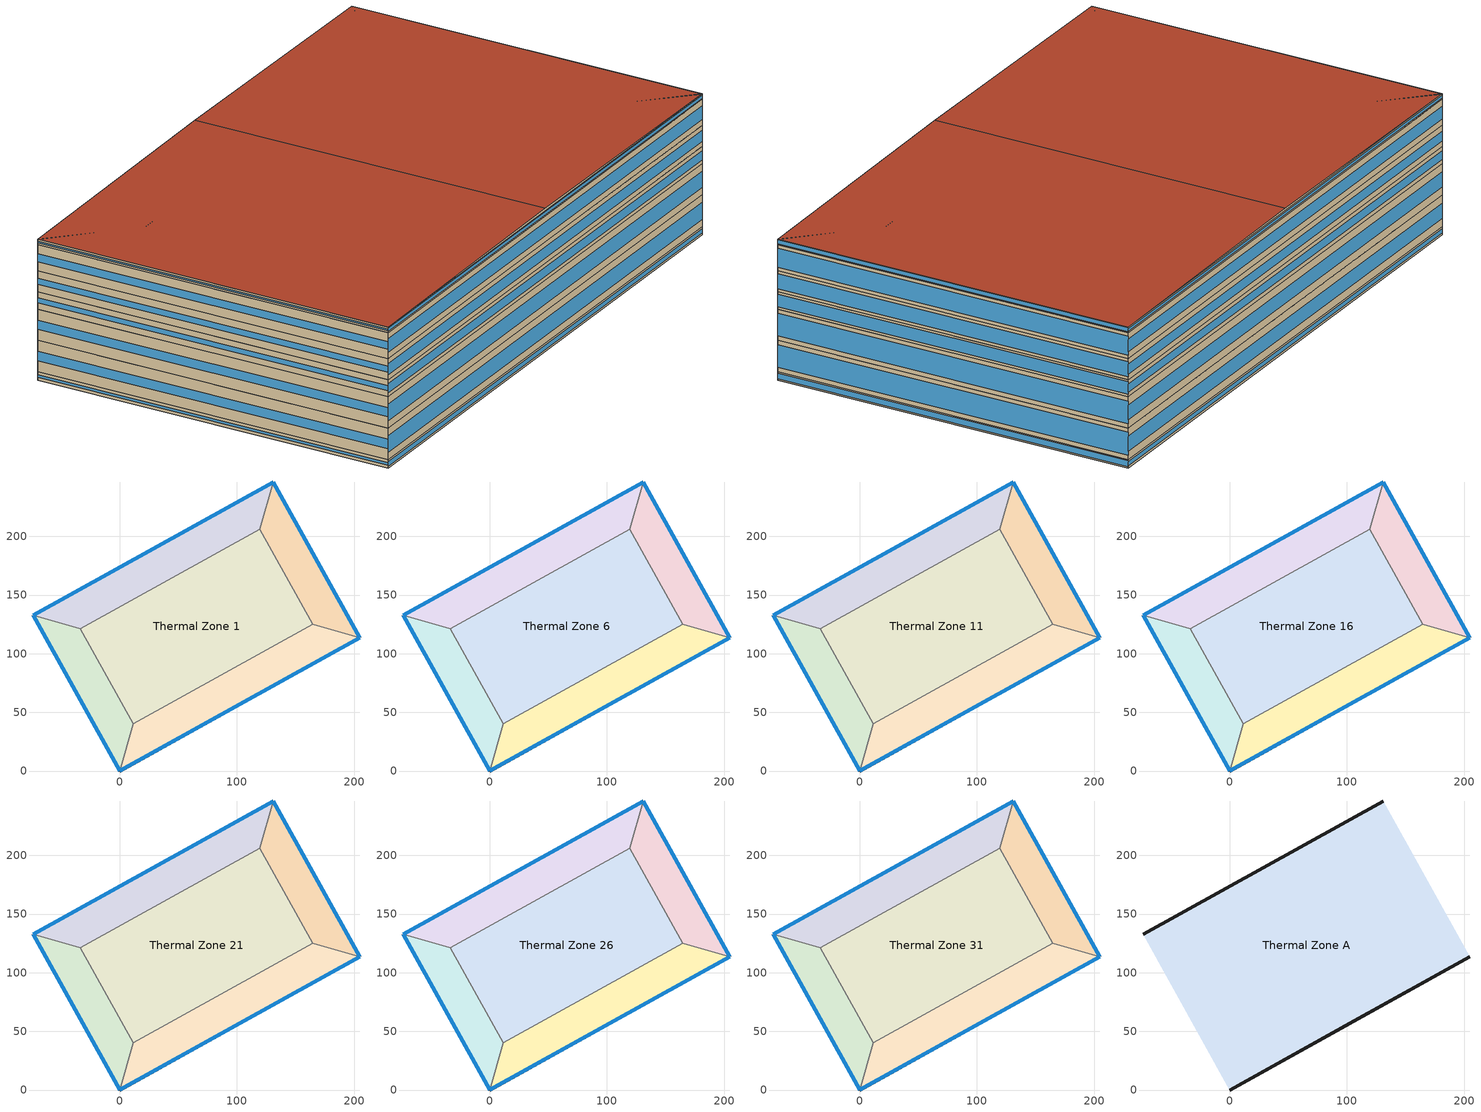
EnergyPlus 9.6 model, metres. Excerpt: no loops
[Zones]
Thermal Zone 1
 floor ground (ExtSlabCarpet): 11.53,40.21 -33.45,121.36 119.63,206.21 164.61,125.06 z0
 wall to Thermal Zone 5 (Interior Wall): -33.45,121.36 11.53,40.21 z0:3.4
 wall to Thermal Zone 3 (Interior Wall): 119.63,206.21 -33.45,121.36 z0:3.4
 wall to Thermal Zone 2 (Interior Wall): 164.61,125.06 119.63,206.21 z0:3.4
 wall to Thermal Zone 4 (Interior Wall): 11.53,40.21 164.61,125.06 z0:3.4
Thermal Zone 2
 floor ground (ExtSlabCarpet): 164.61,125.06 119.63,206.21 131.16,246.42 204.82,113.53 z0
 wall outside (Ext Wall): 204.82,113.53 131.16,246.42 z0:3.4
 wall to Thermal Zone 4 (Interior Wall): 164.61,125.06 204.82,113.53 z0:3.4
 wall to Thermal Zone 3 (Interior Wall): 131.16,246.42 119.63,206.21 z0:3.4
 window (Ext Window): 204.81,113.54 131.16,246.41 z0.48:2.92
Thermal Zone 3
 floor ground (ExtSlabCarpet): -33.45,121.36 -73.66,132.89 131.16,246.42 119.63,206.21 z0
 wall outside (Ext Wall): 131.16,246.42 -73.66,132.89 z0:3.4
 wall to Thermal Zone 5 (Interior Wall): -73.66,132.89 -33.45,121.36 z0:3.4
 window (Ext Window): 131.15,246.42 -73.65,132.89 z0.9:2.5
Thermal Zone 4
 floor ground (ExtSlabCarpet): 164.61,125.06 204.82,113.53 0,0 11.53,40.21 z0
 wall outside (Ext Wall): 0,0 204.82,113.53 z0:3.4
 wall to Thermal Zone 5 (Interior Wall): 11.53,40.21 0,0 z0:3.4
 window (Ext Window): 0.01,0 204.81,113.53 z0.82:2.58
Thermal Zone 5
 floor ground (ExtSlabCarpet): -73.66,132.89 -33.45,121.36 11.53,40.21 0,0 z0
 wall outside (Ext Wall): -73.66,132.89 0,0 z0:3.4
 window (Ext Window): -73.66,132.88 0,0.01 z1.21:2.19
Thermal Zone 6
 floor to Thermal Zone 1 (Interior Floor): 11.53,40.21 -33.45,121.36 119.63,206.21 164.61,125.06 z3.4
 wall to Thermal Zone 10 (Interior Wall): -33.45,121.36 11.53,40.21 z3.4:16.61
 wall to Thermal Zone 8 (Interior Wall): 119.63,206.21 -33.45,121.36 z3.4:16.61
 wall to Thermal Zone 7 (Interior Wall): 164.61,125.06 119.63,206.21 z3.4:16.61
 wall to Thermal Zone 9 (Interior Wall): 11.53,40.21 164.61,125.06 z3.4:16.61
Thermal Zone 7
 floor to Thermal Zone 2 (Interior Floor): 164.61,125.06 119.63,206.21 131.16,246.42 204.82,113.53 z3.4
 wall outside (Ext Wall): 204.82,113.53 131.16,246.42 z3.4:16.61
 wall to Thermal Zone 9 (Interior Wall): 164.61,125.06 204.82,113.53 z3.4:16.61
 wall to Thermal Zone 8 (Interior Wall): 131.16,246.42 119.63,206.21 z3.4:16.61
 window (Ext Window): 204.81,113.54 131.16,246.41 z5.25:14.76
Thermal Zone 8
 floor to Thermal Zone 3 (Interior Floor): -33.45,121.36 -73.66,132.89 131.16,246.42 119.63,206.21 z3.4
 wall outside (Ext Wall): 131.16,246.42 -73.66,132.89 z3.4:16.61
 wall to Thermal Zone 10 (Interior Wall): -73.66,132.89 -33.45,121.36 z3.4:16.61
 window (Ext Window): 131.15,246.42 -73.65,132.89 z6.9:13.11
Thermal Zone 9
 floor to Thermal Zone 4 (Interior Floor): 164.61,125.06 204.82,113.53 0,0 11.53,40.21 z3.4
 wall outside (Ext Wall): 0,0 204.82,113.53 z3.4:16.61
 wall to Thermal Zone 10 (Interior Wall): 11.53,40.21 0,0 z3.4:16.61
 window (Ext Window): 0.01,0 204.81,113.53 z6.57:13.44
Thermal Zone 10
 floor to Thermal Zone 5 (Interior Floor): -73.66,132.89 -33.45,121.36 11.53,40.21 0,0 z3.4
 wall outside (Ext Wall): -73.66,132.89 0,0 z3.4:16.61
 window (Ext Window): -73.66,132.88 0,0.01 z8.09:11.92
Thermal Zone 11
 floor to Thermal Zone 6 (Interior Floor): 11.53,40.21 -33.45,121.36 119.63,206.21 164.61,125.06 z16.61
 wall to Thermal Zone 15 (Interior Wall): -33.45,121.36 11.53,40.21 z16.61:29.55
 wall to Thermal Zone 13 (Interior Wall): 119.63,206.21 -33.45,121.36 z16.61:29.55
 wall to Thermal Zone 12 (Interior Wall): 164.61,125.06 119.63,206.21 z16.61:29.55
 wall to Thermal Zone 14 (Interior Wall): 11.53,40.21 164.61,125.06 z16.61:29.55
Thermal Zone 12
 floor to Thermal Zone 7 (Interior Floor): 164.61,125.06 119.63,206.21 131.16,246.42 204.82,113.53 z16.61
 wall outside (Ext Wall): 204.82,113.53 131.16,246.42 z16.61:29.55
 wall to Thermal Zone 14 (Interior Wall): 164.61,125.06 204.82,113.53 z16.61:29.55
 wall to Thermal Zone 13 (Interior Wall): 131.16,246.42 119.63,206.21 z16.61:29.55
 window (Ext Window): 204.81,113.54 131.16,246.41 z18.42:27.74
Thermal Zone 13
 floor to Thermal Zone 8 (Interior Floor): -33.45,121.36 -73.66,132.89 131.16,246.42 119.63,206.21 z16.61
 wall outside (Ext Wall): 131.16,246.42 -73.66,132.89 z16.61:29.55
 wall to Thermal Zone 15 (Interior Wall): -73.66,132.89 -33.45,121.36 z16.61:29.55
 window (Ext Window): 131.15,246.42 -73.65,132.89 z20.04:26.12
Thermal Zone 14
 floor to Thermal Zone 9 (Interior Floor): 164.61,125.06 204.82,113.53 0,0 11.53,40.21 z16.61
 wall outside (Ext Wall): 0,0 204.82,113.53 z16.61:29.55
 wall to Thermal Zone 15 (Interior Wall): 11.53,40.21 0,0 z16.61:29.55
 window (Ext Window): 0.01,0 204.81,113.53 z19.72:26.44
Thermal Zone 15
 floor to Thermal Zone 10 (Interior Floor): -73.66,132.89 -33.45,121.36 11.53,40.21 0,0 z16.61
 wall outside (Ext Wall): -73.66,132.89 0,0 z16.61:29.55
 window (Ext Window): -73.66,132.88 0,0.01 z21.2:24.96
Thermal Zone 16
 floor to Thermal Zone 11 (Interior Floor): 11.53,40.21 -33.45,121.36 119.63,206.21 164.61,125.06 z29.55
 wall to Thermal Zone 20 (Interior Wall): -33.45,121.36 11.53,40.21 z29.55:36.76
 wall to Thermal Zone 18 (Interior Wall): 119.63,206.21 -33.45,121.36 z29.55:36.76
 wall to Thermal Zone 17 (Interior Wall): 164.61,125.06 119.63,206.21 z29.55:36.76
 wall to Thermal Zone 19 (Interior Wall): 11.53,40.21 164.61,125.06 z29.55:36.76
Thermal Zone 17
 floor to Thermal Zone 12 (Interior Floor): 164.61,125.06 119.63,206.21 131.16,246.42 204.82,113.53 z29.55
 wall outside (Ext Wall): 204.82,113.53 131.16,246.42 z29.55:36.76
 wall to Thermal Zone 19 (Interior Wall): 164.61,125.06 204.82,113.53 z29.55:36.76
 wall to Thermal Zone 18 (Interior Wall): 131.16,246.42 119.63,206.21 z29.55:36.76
 window (Ext Window): 204.81,113.54 131.16,246.41 z30.56:35.75
Thermal Zone 18
 floor to Thermal Zone 13 (Interior Floor): -33.45,121.36 -73.66,132.89 131.16,246.42 119.63,206.21 z29.55
 wall outside (Ext Wall): 131.16,246.42 -73.66,132.89 z29.55:36.76
 wall to Thermal Zone 20 (Interior Wall): -73.66,132.89 -33.45,121.36 z29.55:36.76
 window (Ext Window): 131.15,246.42 -73.65,132.89 z31.46:34.85
Thermal Zone 19
 floor to Thermal Zone 14 (Interior Floor): 164.61,125.06 204.82,113.53 0,0 11.53,40.21 z29.55
 wall outside (Ext Wall): 0,0 204.82,113.53 z29.55:36.76
 wall to Thermal Zone 20 (Interior Wall): 11.53,40.21 0,0 z29.55:36.76
 window (Ext Window): 0.01,0 204.81,113.53 z31.28:35.03
Thermal Zone 20
 floor to Thermal Zone 15 (Interior Floor): -73.66,132.89 -33.45,121.36 11.53,40.21 0,0 z29.55
 wall outside (Ext Wall): -73.66,132.89 0,0 z29.55:36.76
 window (Ext Window): -73.66,132.88 0,0.01 z32.11:34.2
Thermal Zone 21
 floor to Thermal Zone 16 (Interior Floor): 11.53,40.21 -33.45,121.36 119.63,206.21 164.61,125.06 z36.76
 wall to Thermal Zone 25 (Interior Wall): -33.45,121.36 11.53,40.21 z36.76:45.44
 wall to Thermal Zone 23 (Interior Wall): 119.63,206.21 -33.45,121.36 z36.76:45.44
 wall to Thermal Zone 22 (Interior Wall): 164.61,125.06 119.63,206.21 z36.76:45.44
 wall to Thermal Zone 24 (Interior Wall): 11.53,40.21 164.61,125.06 z36.76:45.44
Thermal Zone 22
 floor to Thermal Zone 17 (Interior Floor): 164.61,125.06 119.63,206.21 131.16,246.42 204.82,113.53 z36.76
 wall outside (Ext Wall): 204.82,113.53 131.16,246.42 z36.76:45.44
 wall to Thermal Zone 24 (Interior Wall): 164.61,125.06 204.82,113.53 z36.76:45.44
 wall to Thermal Zone 23 (Interior Wall): 131.16,246.42 119.63,206.21 z36.76:45.44
 window (Ext Window): 204.81,113.54 131.16,246.41 z37.98:44.22
Thermal Zone 23
 floor to Thermal Zone 18 (Interior Floor): -33.45,121.36 -73.66,132.89 131.16,246.42 119.63,206.21 z36.76
 wall outside (Ext Wall): 131.16,246.42 -73.66,132.89 z36.76:45.44
 wall to Thermal Zone 25 (Interior Wall): -73.66,132.89 -33.45,121.36 z36.76:45.44
 window (Ext Window): 131.15,246.42 -73.65,132.89 z39.06:43.14
Thermal Zone 24
 floor to Thermal Zone 19 (Interior Floor): 164.61,125.06 204.82,113.53 0,0 11.53,40.21 z36.76
 wall outside (Ext Wall): 0,0 204.82,113.53 z36.76:45.44
 wall to Thermal Zone 25 (Interior Wall): 11.53,40.21 0,0 z36.76:45.44
 window (Ext Window): 0.01,0 204.81,113.53 z38.84:43.36
Thermal Zone 25
 floor to Thermal Zone 20 (Interior Floor): -73.66,132.89 -33.45,121.36 11.53,40.21 0,0 z36.76
 wall outside (Ext Wall): -73.66,132.89 0,0 z36.76:45.44
 window (Ext Window): -73.66,132.88 0,0.01 z39.84:42.36
Thermal Zone 26
 floor to Thermal Zone 21 (Interior Floor): 11.53,40.21 -33.45,121.36 119.63,206.21 164.61,125.06 z45.44
 wall to Thermal Zone 30 (Interior Wall): -33.45,121.36 11.53,40.21 z45.44:56.29
 wall to Thermal Zone 28 (Interior Wall): 119.63,206.21 -33.45,121.36 z45.44:56.29
 wall to Thermal Zone 27 (Interior Wall): 164.61,125.06 119.63,206.21 z45.44:56.29
 wall to Thermal Zone 29 (Interior Wall): 11.53,40.21 164.61,125.06 z45.44:56.29
Thermal Zone 27
 floor to Thermal Zone 22 (Interior Floor): 164.61,125.06 119.63,206.21 131.16,246.42 204.82,113.53 z45.44
 wall outside (Ext Wall): 204.82,113.53 131.16,246.42 z45.44:56.29
 wall to Thermal Zone 29 (Interior Wall): 164.61,125.06 204.82,113.53 z45.44:56.29
 wall to Thermal Zone 28 (Interior Wall): 131.16,246.42 119.63,206.21 z45.44:56.29
 window (Ext Window): 204.81,113.54 131.16,246.41 z46.96:54.77
Thermal Zone 28
 floor to Thermal Zone 23 (Interior Floor): -33.45,121.36 -73.66,132.89 131.16,246.42 119.63,206.21 z45.44
 wall outside (Ext Wall): 131.16,246.42 -73.66,132.89 z45.44:56.29
 wall to Thermal Zone 30 (Interior Wall): -73.66,132.89 -33.45,121.36 z45.44:56.29
 window (Ext Window): 131.15,246.42 -73.65,132.89 z48.32:53.41
Thermal Zone 29
 floor to Thermal Zone 24 (Interior Floor): 164.61,125.06 204.82,113.53 0,0 11.53,40.21 z45.44
 wall outside (Ext Wall): 0,0 204.82,113.53 z45.44:56.29
 wall to Thermal Zone 30 (Interior Wall): 11.53,40.21 0,0 z45.44:56.29
 window (Ext Window): 0.01,0 204.81,113.53 z48.04:53.69
Thermal Zone 30
 floor to Thermal Zone 25 (Interior Floor): -73.66,132.89 -33.45,121.36 11.53,40.21 0,0 z45.44
 wall outside (Ext Wall): -73.66,132.89 0,0 z45.44:56.29
 window (Ext Window): -73.66,132.88 0,0.01 z49.29:52.44
Thermal Zone 31
 floor to Thermal Zone 26 (Interior Floor): 11.53,40.21 -33.45,121.36 119.63,206.21 164.61,125.06 z56.29
 wall to Thermal Zone 35 (Interior Wall): -33.45,121.36 11.53,40.21 z56.29:58.57
 wall to Thermal Zone 33 (Interior Wall): 119.63,206.21 -33.45,121.36 z56.29:58.57
 wall to Thermal Zone 32 (Interior Wall): 164.61,125.06 119.63,206.21 z56.29:58.57
 wall to Thermal Zone 34 (Interior Wall): 11.53,40.21 164.61,125.06 z56.29:58.57
Thermal Zone 32
 floor to Thermal Zone 27 (Interior Floor): 164.61,125.06 119.63,206.21 131.16,246.42 204.82,113.53 z56.29
 wall outside (Ext Wall): 204.82,113.53 131.16,246.42 z56.29:58.57
 wall to Thermal Zone 34 (Interior Wall): 164.61,125.06 204.82,113.53 z56.29:58.57
 wall to Thermal Zone 33 (Interior Wall): 131.16,246.42 119.63,206.21 z56.29:58.57
 window (Ext Window): 204.81,113.54 131.16,246.41 z56.61:58.25
Thermal Zone 33
 floor to Thermal Zone 28 (Interior Floor): -33.45,121.36 -73.66,132.89 131.16,246.42 119.63,206.21 z56.29
 wall outside (Ext Wall): 131.16,246.42 -73.66,132.89 z56.29:58.57
 wall to Thermal Zone 35 (Interior Wall): -73.66,132.89 -33.45,121.36 z56.29:58.57
 window (Ext Window): 131.15,246.42 -73.65,132.89 z56.89:57.97
Thermal Zone 34
 floor to Thermal Zone 29 (Interior Floor): 164.61,125.06 204.82,113.53 0,0 11.53,40.21 z56.29
 wall outside (Ext Wall): 0,0 204.82,113.53 z56.29:58.57
 wall to Thermal Zone 35 (Interior Wall): 11.53,40.21 0,0 z56.29:58.57
 window (Ext Window): 0.01,0 204.81,113.53 z56.84:58.02
Thermal Zone 35
 floor to Thermal Zone 30 (Interior Floor): -73.66,132.89 -33.45,121.36 11.53,40.21 0,0 z56.29
 wall outside (Ext Wall): -73.66,132.89 0,0 z56.29:58.57
 window (Ext Window): -73.66,132.88 0,0.01 z57.1:57.76
Thermal Zone A
 floor to Thermal Zone 31 (Interior Floor): 11.53,40.21 -33.45,121.36 119.63,206.21 164.61,125.06 z58.57
 floor to Thermal Zone 32 (Interior Floor): 164.61,125.06 119.63,206.21 131.16,246.42 204.82,113.53 z58.57
 floor to Thermal Zone 33 (Interior Floor): -33.45,121.36 -73.66,132.89 131.16,246.42 119.63,206.21 z58.57
 floor to Thermal Zone 34 (Interior Floor): 164.61,125.06 204.82,113.53 0,0 11.53,40.21 z58.57
 floor to Thermal Zone 35 (Interior Floor): -73.66,132.89 -33.45,121.36 11.53,40.21 0,0 z58.57
 wall outside (Ext Wall): 0,0,58.57 204.82,113.53,58.57 102.41,56.77,59.5; -73.66,132.89,58.57 28.75,189.66,59.5 131.16,246.42,58.57
 roof outside (Ext Roof): 102.41,56.77,59.5 28.75,189.66,59.5 -73.66,132.89,58.57 0,0,58.57; 204.82,113.53,58.57 131.16,246.42,58.57 28.75,189.66,59.5 102.41,56.77,59.5
[Building]
Building 1: North Axis {deg}=-0
[Site:Location]
Washington Dc Dulles IntL Ar: Latitude {deg}=38.98; Longitude {deg}=-77.47; Time Zone {hr}=-5; Elevation {m}=82
[SizingPeriod:DesignDay] Day of Month=21; Dry-Bulb Temperature Range Modifier Type=DefaultMultipliers; Barometric Pressure {Pa}=86790; Rain Indicator=No; Snow Indicator=No; Daylight Saving Time Indicator=No; Begin Environment Reset Mode=FullResetAtBeginEnvironment
Name | Month | Day Type | Maximum Dry-Bulb Temperature {C} | Daily Dry-Bulb Temperature Range {deltaC} | Humidity Condition Type | Wetbulb or DewPoint at Maximum Dry-Bulb {C} | Wind Speed {m/s} | Wind Direction {deg} | Solar Model Indicator | ASHRAE Clear Sky Optical Depth for Beam Irradiance (taub) | ASHRAE Clear Sky Optical Depth for Diffuse Irradiance (taud) | Enthalpy at Maximum Dry-Bulb {J/kg} | Sky Clearness
SALT-LAKE-CITY-IAP Ann Clg .4% Condns DB=>MWB | 7 | SummerDesignDay | 36.5 | 14.4 | Wetbulb | 17.1 | 5 | 340 | ASHRAETau | 0.339 | 2.366
SALT-LAKE-CITY-IAP Ann Clg .4% Condns DP=>MDB | 7 | SummerDesignDay | 22.5 | 14.4 | Dewpoint | 15.6 | 5 | 340 | ASHRAETau | 0.339 | 2.366
SALT-LAKE-CITY-IAP Ann Clg .4% Condns Enth=>MDB | 7 | SummerDesignDay | 30.8 | 14.4 | Enthalpy |  | 5 | 340 | ASHRAETau | 0.339 | 2.366 | 59300
SALT-LAKE-CITY-IAP Ann Clg .4% Condns WB=>MDB | 7 | SummerDesignDay | 31.2 | 14.4 | Wetbulb | 19 | 5 | 340 | ASHRAETau | 0.339 | 2.366
SALT-LAKE-CITY-IAP Ann Htg 99.6% Condns DB | 1 | WinterDesignDay | -12.4 | 0 | Wetbulb | -12.4 | 2.6 | 140 | ASHRAEClearSky |  |  |  | 0
SALT-LAKE-CITY-IAP Ann Htg Wind 99.6% Condns WS=>MCDB | 1 | WinterDesignDay | 6.8 | 0 | Wetbulb | 6.8 | 12.4 | 140 | ASHRAEClearSky |  |  |  | 0
SALT-LAKE-CITY-IAP Ann Hum_n 99.6% Condns DP=>MCDB | 1 | WinterDesignDay | -10.7 | 0 | Dewpoint | -16.2 | 2.6 | 140 | ASHRAEClearSky |  |  |  | 0
[Material] Thermal Absorptance=0.9
Name | Roughness | Thickness m | Conductivity W/m-K | Density kg/m3 | Specific Heat J/kg-K | Solar Absorptance | Visible Absorptance
wall concrete | MediumRough | 0.03 | 0.5 | 2243 | 837 | 0.65 | 0.65
roof concrete | MediumRough | 0.05 | 0.5 | 2243 | 837 | 0.65 | 0.65
Wall Insulation [18]; Roof Insulation [18] | MediumRough | 0.1693 | 0.049 | 265 | 836.8 | 0.7 | 0.7
F16 Acoustic tile | MediumSmooth | 0.0191 | 0.06 | 368 | 590 | 0.3 | 0.3
M11 100mm lightweight concrete | MediumRough | 0.1016 | 0.53 | 1280 | 840 | 0.5 | 0.5
MAT-CC05 4 HW CONCRETE | Rough | 0.1016 | 1.311 | 2240 | 836.8 | 0.85 | 0.85
G01a 19mm gypsum board | MediumSmooth | 0.019 | 0.16 | 800 | 1090 | 0.4 | 0.4
[Material:AirGap]
Name | Thermal Resistance m2-K/W
F04 Wall air space resistance | 0.15
F05 Ceiling air space resistance | 0.18
[Material:NoMass]
CP02 CARPET PAD: Roughness=Smooth; Thermal Resistance m2-K/W=0.1; Thermal Absorptance=0.9; Solar Absorptance=0.8; Visible Absorptance=0.8
[WindowMaterial:SimpleGlazingSystem]
Window Material Simple Glazing System: U-Factor W/m2-K=1.8; Solar Heat Gain Coefficient=0.3
[Construction]
Ext Roof: roof concrete, Roof Insulation [18]
Ext Wall: wall concrete, Wall Insulation [18]
Ext Window: Window Material Simple Glazing System
ExtSlabCarpet: MAT-CC05 4 HW CONCRETE, CP02 CARPET PAD
Interior Floor: F16 Acoustic tile, F05 Ceiling air space resistance, M11 100mm lightweight concrete
Interior Wall: G01a 19mm gypsum board, F04 Wall air space resistance, G01a 19mm gypsum board
[Zone]
Thermal Zone 1; Thermal Zone 2; Thermal Zone 3; Thermal Zone 4; Thermal Zone 5: 331, 0, 0, 0, , 1, , , , , , Yes
Thermal Zone 6; Thermal Zone 7; Thermal Zone 8; Thermal Zone 9; Thermal Zone 10: 331, 0, 0, 3.4, , 1, , , , , , Yes
Thermal Zone 11; Thermal Zone 12; Thermal Zone 13; Thermal Zone 14; Thermal Zone 15: 331, 0, 0, 16.61, , 1, , , , , , Yes
Thermal Zone 16; Thermal Zone 17; Thermal Zone 18; Thermal Zone 19; Thermal Zone 20: 331, 0, 0, 29.55, , 1, , , , , , Yes
Thermal Zone 21; Thermal Zone 22; Thermal Zone 23; Thermal Zone 24; Thermal Zone 25: 331, 0, 0, 36.76, , 1, , , , , , Yes
Thermal Zone 26; Thermal Zone 27; Thermal Zone 28; Thermal Zone 29; Thermal Zone 30: 331, 0, 0, 45.44, , 1, , , , , , Yes
Thermal Zone 31; Thermal Zone 32; Thermal Zone 33; Thermal Zone 34; Thermal Zone 35: 331, 0, 0, 56.29, , 1, , , , , , Yes
Thermal Zone A: 331, 0, 0, 58.57, , 1, , , , , , No
[AvailabilityManager:Scheduled] Schedule=Always On Discrete
VAV with Reheat 1 Availability Manager; Air Loop HVAC Outdoor Air System 1 Availability Manager; VAV with Reheat 2 Availability Manager; Air Loop HVAC Outdoor Air System 2 Availability Manager; VAV with Reheat 3 Availability Manager; Air Loop HVAC Outdoor Air System 3 Availability Manager
[Schedule:Constant]
Always On Discrete: Hourly Value=1
